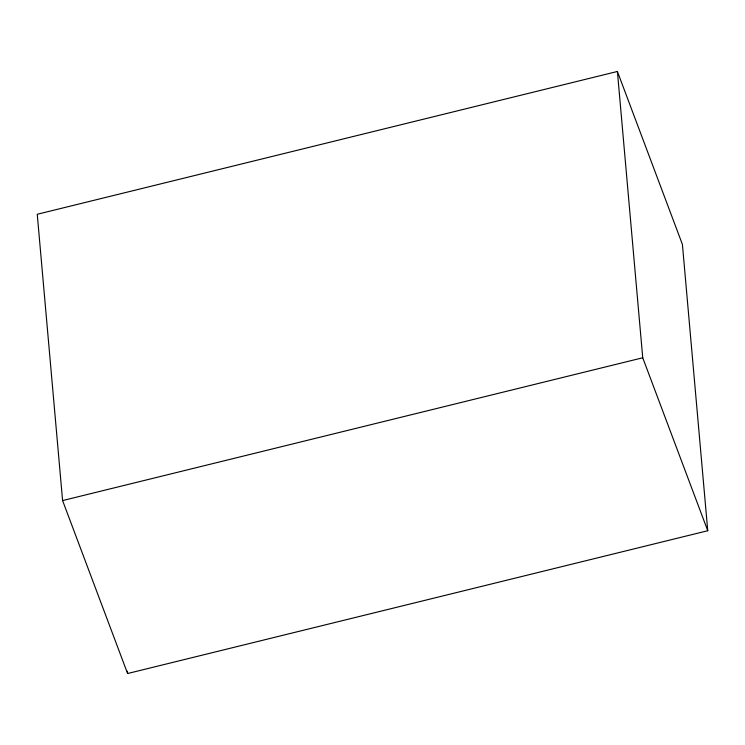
<?xml version="1.0" encoding="UTF-8"?>
<svg xmlns="http://www.w3.org/2000/svg" width="745" height="745" viewBox="0 0 745 745"><rect width="100%" height="100%" fill="white"/><g stroke="black" fill="none" stroke-linecap="round" stroke-linejoin="round"><path stroke-width="1.12" d="M617.4 71.473L37.25 214.271L62.589 500.575L127.6 673.527L707.75 530.729L682.411 244.425L617.4 71.473L642.739 357.777L707.75 530.729M62.589 500.575L642.739 357.777M127.395 671.208L127.6 673.527"/></g></svg>
